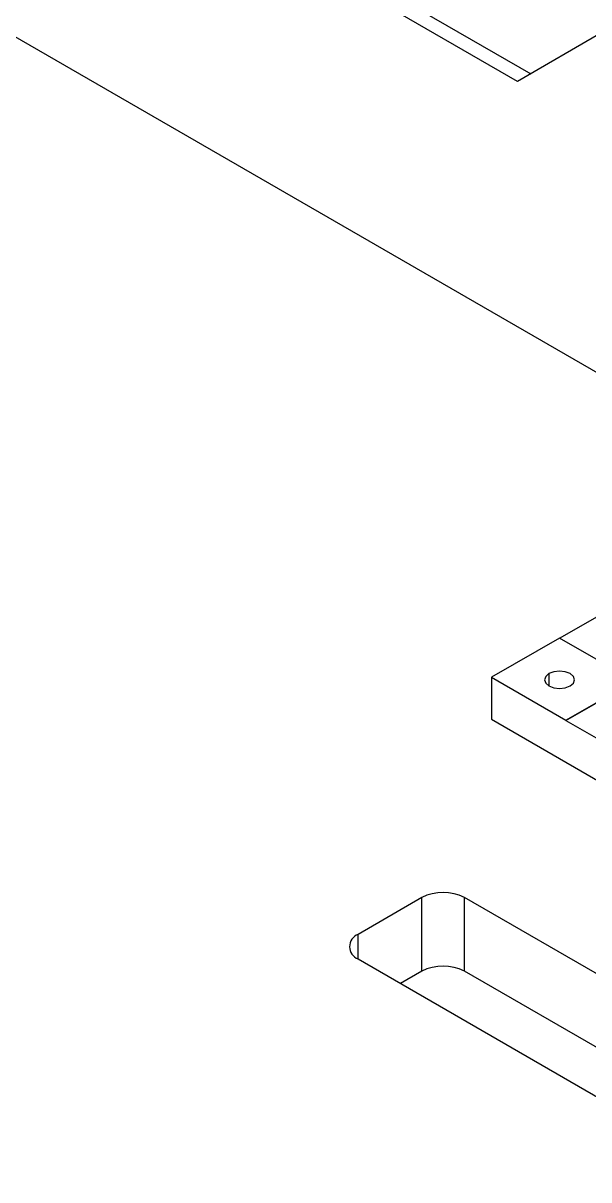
# Model space of a CAD drawing. Header units: millimetres. Extents: x 53 to 380, y 29 to 265.
# Drawn here: x 318.67 to 328.08, y 94.16 to 113.39 of the extents above; entities that cross this region are included whole.
import ezdxf

# ---------------------------------------------------------------- set-up
doc = ezdxf.new("R2010")
doc.units = ezdxf.units.MM

msp = doc.modelspace()

# ---------------------------------------------------------------- linework, layer by layer
at = {"color": 7, "linetype": 'Continuous', "lineweight": 25}
for p, q in [((309.3248, 118.4838), (330.7686, 106.1046)), ((323.9298, 114.388), (327.1118, 112.5511)), ((326.8929, 112.4247), (323.7109, 114.2616)), ((328.3071, 113.2414), (326.8929, 112.4247)), ((328.2418, 103.5389), (327.5947, 103.1654)), ((327.5912, 103.1674), (326.4598, 102.5143)), ((328.8286, 102.4531), (327.5912, 103.1674)), ((326.4598, 102.5143), (326.4598, 101.8162)), ((326.4598, 102.5143), (327.6972, 101.8)), ((327.6972, 101.8), (328.8286, 102.4531)), ((327.6972, 101.7959), (328.8286, 102.449)), ((326.4598, 101.8162), (333.9728, 97.479)), ((327.6972, 101.8), (327.6972, 101.7959)), ((327.6972, 101.7959), (332.7354, 98.8874)), ((325.3019, 98.8513), (324.2412, 98.239)), ((325.3019, 97.6264), (325.3019, 98.8513)), ((332.373, 95.1774), (326.009, 98.8513)), ((326.009, 97.6264), (326.009, 98.8513)), ((324.2412, 97.8307), (330.6052, 94.1569)), ((325.3019, 97.6264), (324.9485, 97.4224)), ((331.6657, 94.3609), (326.009, 97.6264))]:
    msp.add_line(p, q, dxfattribs=at)
at = {"color": 8, "linetype": 'Continuous', "lineweight": 25}
for p, q in [((327.4144, 102.5755), (327.4144, 102.3714)), ((324.2412, 97.8307), (324.2412, 98.239))]:
    msp.add_line(p, q, dxfattribs=at)
at = {"color": 7, "linetype": 'Continuous', "lineweight": 25, "flags": 128}
for points in [[(327.4144, 102.5755), (327.3602, 102.5287), (327.3412, 102.4735), (327.3602, 102.4183), (327.4144, 102.3714), (327.4955, 102.3402), (327.5912, 102.3292), (327.6868, 102.3402), (327.7679, 102.3714)], [(327.7679, 102.3714), (327.8221, 102.4183), (327.8412, 102.4735), (327.8221, 102.5287), (327.7679, 102.5755), (327.6868, 102.6068), (327.5912, 102.6178), (327.4955, 102.6068), (327.4144, 102.5755)]]:
    msp.add_lwpolyline(points, dxfattribs=at)
at = {"color": 7, "linetype": 'Continuous', "lineweight": 25}
for centre, radius, start, end in [((325.6555, 98.1689), 0.7685, 62.60959, 117.39047), ((324.3187, 98.0348), 0.2183, 110.78306, 249.21676), ((325.6555, 96.9441), 0.7685, 62.60959, 117.39047)]:
    msp.add_arc(centre, radius, start, end, dxfattribs=at)

doc.saveas('drawing.dxf')
